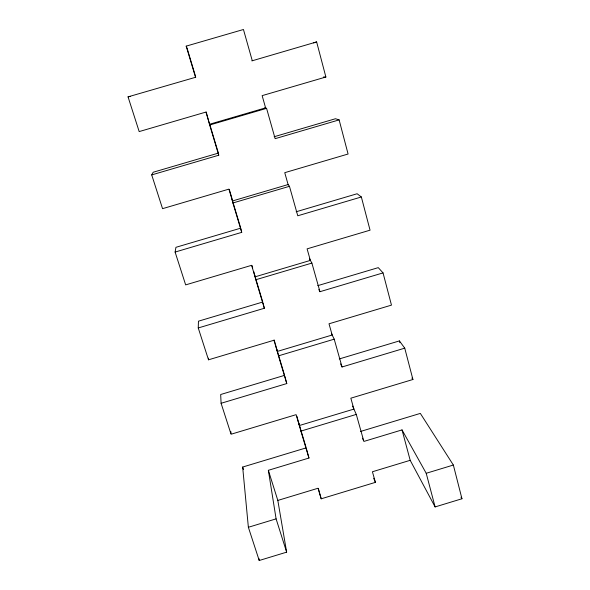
<?xml version="1.0" encoding="UTF-8"?>
<svg xmlns="http://www.w3.org/2000/svg" width="590" height="590" viewBox="0 0 590 590"><rect width="100%" height="100%" fill="white"/><g stroke="black" fill="none" stroke-linecap="round" stroke-linejoin="round"><path stroke-width="0.89" d="M317.752 285.656L378.264 267.639L383.043 272.897L391.472 305.126L329.006 323.799L332.17 335.017L277.3 351.433L273.944 340.253L208.506 359.812L198.247 327.959L198.454 321.181L262.757 302.028L254.423 274.239M175.105 252.063L175.938 247.313L240.742 228.153L241.723 232.364L175.105 252.063L185.658 284.889L251.613 265.323L255.064 276.835L310.362 260.411L307.102 248.855L370.055 230.181L361.353 196.979L357.127 193.749L296.151 211.773M361.353 196.979L297.766 215.785L289.454 186.307L288.104 184.559L232.467 200.969L228.913 189.125L162.552 208.668L151.711 174.906L153.194 172.243L218.389 153.105L209.568 123.701M313.6 42.908L316.638 41.92L325.879 77.01L262.144 95.639L265.596 107.859L209.612 124.239L205.954 112.063L139.181 131.585L128.045 96.863L195.784 77.224M286.644 552.151L276.098 518.861L268.354 470.311L308.961 458.032L306.195 447.862L242.66 467.051L248.368 527.276L259.217 560.5L286.644 552.151L277.824 500.431L318.032 488.247L321.196 498.808L375.41 482.355L372.423 471.757L410.19 460.311L435.11 506.928L461.955 498.757L453.356 465.045L420.331 413.398L360.549 431.452M248.368 527.276L276.098 518.861M352.569 406.09L356.286 414.409L363.89 441.431L402.026 429.904L426.216 473.283L453.356 465.045M308.961 458.032L300.878 431.113L356.286 414.409M339.257 358.949L399.415 340.909L404.747 348.159L412.926 379.495L350.836 398.184L353.911 409.091L299.373 425.523L296.106 414.659L231.066 434.233L221.088 403.28L220.675 394.511L284.594 375.343L276.489 348.314M221.088 403.28L286.777 383.566L284.815 376.162M340.585 363.875L342.045 366.98L404.747 348.159M198.247 327.959L264.342 308.26L262.985 302.921M318.799 289.528L319.957 291.696L383.043 272.897M286.777 383.566L278.458 355.858L334.213 339.169L342.045 366.98M264.342 308.26L255.787 279.749L311.889 263.081L319.957 291.696M241.723 232.364L232.903 202.982L289.454 186.307M151.711 174.906L218.743 155.229L209.671 125.006L266.577 108.353L275.147 138.672L339.125 119.888L348.085 154.02L284.749 172.678L288.104 184.559M274.121 136.747L335.481 118.738L339.125 119.888M251.864 60.888L316.638 41.92M195.504 77.209L186.182 46.131L243.449 29.5L252.262 60.674M128.045 96.863L130.184 96.332M323.431 77.025L325.879 77.01M264.903 107.505L266.577 108.353M411.923 378.035L412.926 379.495M186.182 46.131L186.72 47.008M461.004 497.186L461.955 498.757M309.455 258.826L311.889 263.081M331.455 333.557L334.213 339.169M362.481 438.193L363.543 440.619M373.684 478.254L375.41 482.355M242.66 467.051L243.493 469.64M268.354 470.311L277.824 500.431M186.978 47.871L195.526 76.361M206.205 111.975L209.671 125.006M229.274 189.397L231.494 196.817M232.158 199.545L240.477 227.29M251.923 265.441L252.704 268.03M274.129 339.936L275.139 343.292M298.311 421.584L305.937 446.984M318.386 488.535L321.196 498.808M402.026 429.904L410.19 460.311M296.888 416.289L300.878 431.113M426.216 473.283L435.11 506.928M399.415 340.909L399.873 342.657M275.39 344.125L278.458 355.858M253.737 271.489L255.787 279.749M231.745 197.635L232.903 202.982M218.389 153.105L218.743 155.229M259.017 558.671L259.217 560.5M230.882 431.637L231.007 433.37M208.491 358.13L208.506 359.812"/></g></svg>
